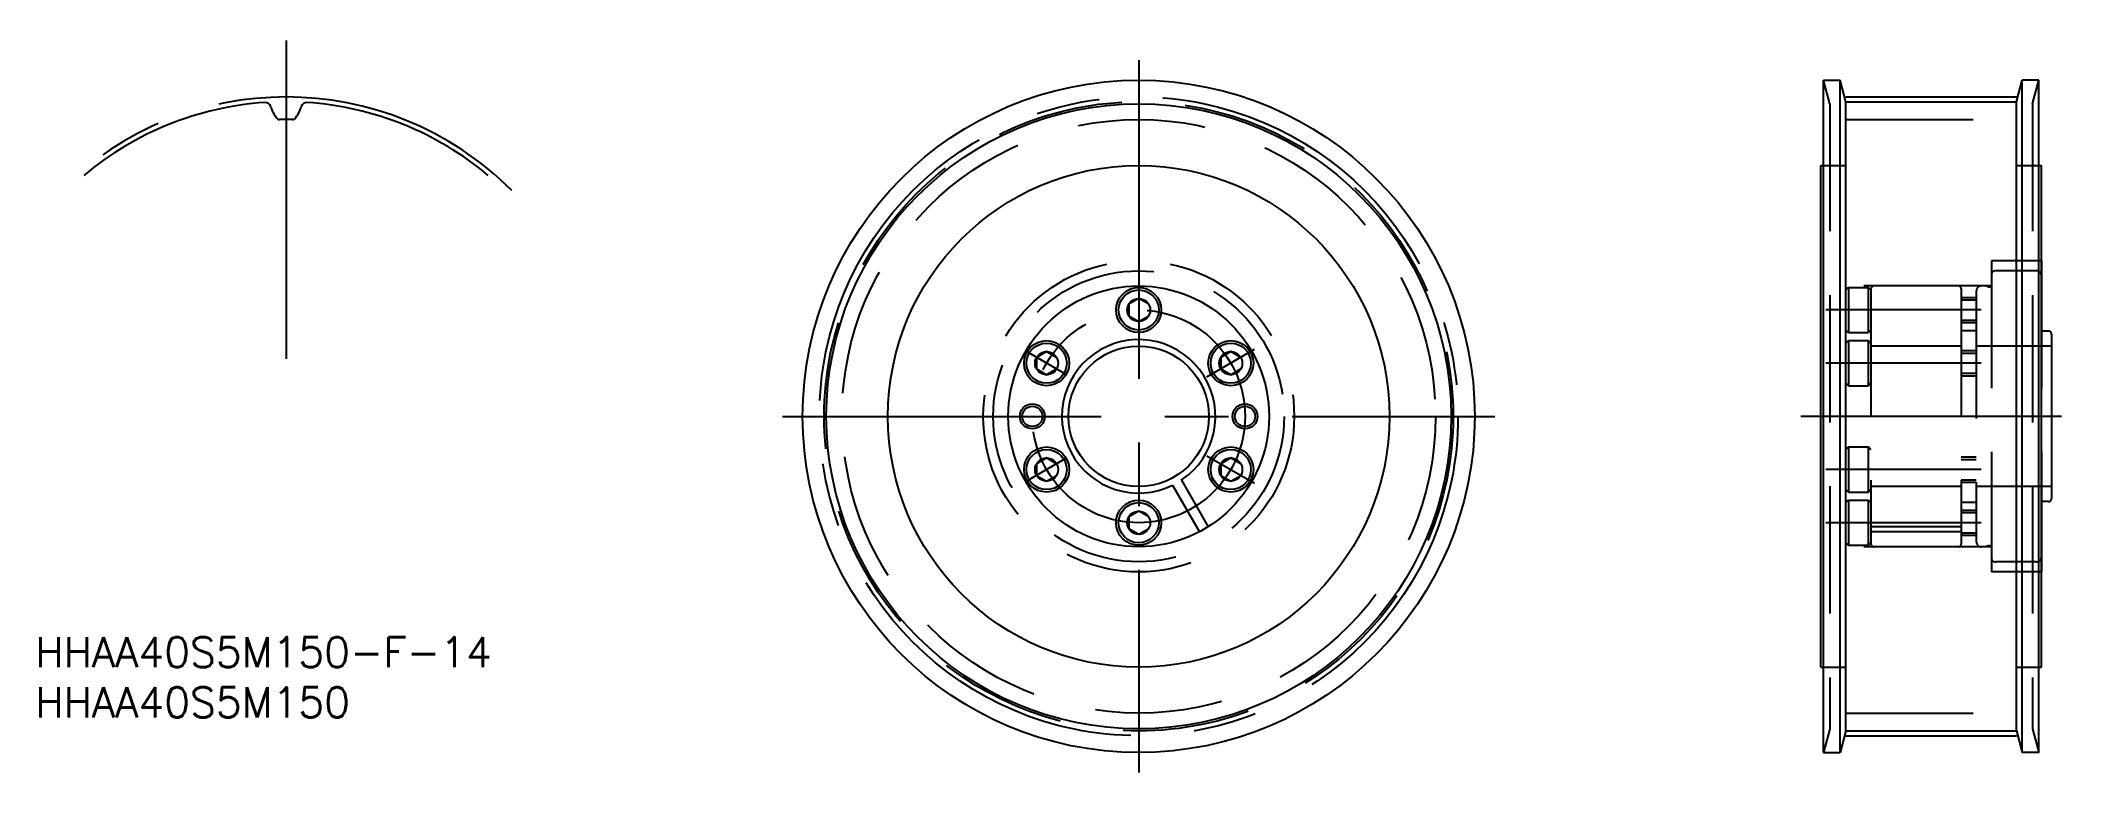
# Model space of a CAD drawing. Extents: x -109 to 92, y -36 to 37.
import ezdxf

# ---------------------------------------------------------------- set-up
doc = ezdxf.new("R2010")
doc.units = 0
doc.linetypes.add('CENTER', pattern=[50.8, 31.75, -6.35, 6.35, -6.35])
doc.linetypes.add('DASHED', pattern=[19.05, 12.7, -6.35])
doc.layers.get('0').update_dxf_attribs({"linetype": 'CONTINUOUS'})
doc.layers.add('CENTER', color=1, linetype='CENTER')
doc.styles.get("Standard").update_dxf_attribs({"font": 'txt.shx', "height": 3, "bigfont": 'bigfont.shx'})

# ---------------------------------------------------------------- blocks, each defined once
blk = doc.blocks.new('*U21')
at = {"color": 7, "linetype": 'CONTINUOUS'}
blk.add_text('HHAA40S5M150', height=3, dxfattribs=at).set_placement((-110, -30))
blk = doc.blocks.new('*U22')
at = {"color": 7, "linetype": 'CONTINUOUS'}
blk.add_text('HHAA40S5M150-F-14', height=3, dxfattribs=at).set_placement((-110, -25))

msp = doc.modelspace()

# ---------------------------------------------------------------- linework, layer by layer
at = {"color": 3, "linetype": 'DASHED'}
for p, q in [((68.9, 31.14), (68.27, 33.5)), ((89.1, 31.14), (89.73, 33.5)), ((68.9, 31.14), (68.9, -31.14)), ((89.1, 31.14), (89.1, -31.14)), ((70.5, 29.58), (87.5, 29.58)), ((68.27, 25), (70.5, 25)), ((87.5, 25), (89.73, 25)), ((85, 15.5), (85, -15.5)), ((90, 15.5), (85, 15.5)), ((89.5, 14.5), (85.4, 14.5)), ((90, 15.5), (90, -15.5)), ((85, 13), (68, 13)), ((70.5, 12.6), (70.75, 12.85)), ((70.5, 8.6), (70.5, 12.6)), ((70.75, 12.85), (72.75, 12.85)), ((70.75, 12.85), (70.75, 8.35)), ((72.75, 12.85), (73, 12.6)), ((72.75, 8.35), (72.75, 12.85)), ((73, 12.7), (73, -12.7)), ((82, 12.7), (82, -12.7)), ((83.5, 12.5), (83.5, -12.5)), ((84.39, 13), (84, 13)), ((84.69, 12.92), (84.39, 13)), ((82, 11.85), (83.5, 11.85)), ((82, 11.61), (83.5, 11.61)), ((70.75, 8.35), (70.5, 8.6)), ((70.75, 8.35), (72.75, 8.35)), ((73, 8.6), (72.75, 8.35)), ((82, 9.59), (83.5, 9.59)), ((82, 9.35), (83.5, 9.35)), ((82, 8.55), (83.5, 8.55)), ((70.5, 7.3), (70.75, 7.55)), ((70.5, 3.3), (70.5, 7.3)), ((70.75, 7.55), (72.75, 7.55)), ((70.75, 7.55), (70.75, 3.05)), ((72.75, 7.55), (73, 7.3)), ((72.75, 3.05), (72.75, 7.55)), ((82, 7), (73, 7)), ((82, 6.55), (83.5, 6.55)), ((82, 6.31), (83.5, 6.31)), ((91, 7), (83.5, 7)), ((82, 4.29), (83.5, 4.29)), ((82, 4.05), (83.5, 4.05)), ((70.75, 3.05), (70.5, 3.3)), ((70.75, 3.05), (72.75, 3.05)), ((73, 3.3), (72.75, 3.05)), ((70.5, -3.3), (70.75, -3.05)), ((70.5, -7.3), (70.5, -3.3)), ((70.75, -3.05), (72.75, -3.05)), ((70.75, -3.05), (70.75, -7.55)), ((72.75, -3.05), (73, -3.3)), ((72.75, -7.55), (72.75, -3.05)), ((82, -4.05), (83.5, -4.05)), ((82, -4.29), (83.5, -4.29)), ((70.75, -7.55), (70.5, -7.3)), ((70.75, -7.55), (72.75, -7.55)), ((73, -7.3), (72.75, -7.55)), ((82, -7), (73, -7)), ((82, -6.31), (83.5, -6.31)), ((82, -6.55), (83.5, -6.55)), ((91, -7), (83.5, -7)), ((70.5, -8.6), (70.75, -8.35)), ((70.5, -12.6), (70.5, -8.6)), ((70.75, -8.35), (72.75, -8.35)), ((70.75, -8.35), (70.75, -12.85)), ((72.75, -8.35), (73, -8.6)), ((72.75, -12.85), (72.75, -8.35)), ((82, -8.55), (83.5, -8.55)), ((82, -9.35), (83.5, -9.35)), ((82, -9.59), (83.5, -9.59)), ((82, -11), (73, -11)), ((82, -11.5), (73, -11.5)), ((82, -11.61), (83.5, -11.61)), ((82, -11.85), (83.5, -11.85)), ((85, -13), (68, -13)), ((70.75, -12.85), (70.5, -12.6)), ((70.75, -12.85), (72.75, -12.85)), ((73, -12.6), (72.75, -12.85)), ((84.39, -13), (84, -13)), ((84.69, -12.92), (84.39, -13)), ((90, -15.5), (85, -15.5)), ((89.5, -14.5), (85.4, -14.5)), ((68.27, -25), (70.5, -25)), ((87.5, -25), (89.73, -25)), ((70.5, -29.58), (87.5, -29.58)), ((68.9, -31.14), (68.27, -33.5)), ((89.1, -31.14), (89.73, -33.5))]:
    msp.add_line(p, q, dxfattribs=at)
at = {"color": 7, "linetype": 'CONTINUOUS'}
for p, q in [((68.27, 33.5), (69.92, 33.5)), ((68.27, -33.5), (68.27, 33.5)), ((70.5, 31.35), (69.92, 33.5)), ((69.92, -33.5), (69.92, 33.5)), ((87.5, 31.35), (88.08, 33.5)), ((89.73, 33.5), (88.08, 33.5)), ((88.08, -33.5), (88.08, 33.5)), ((89.73, -33.5), (89.73, 33.5)), ((70.5, -31.35), (70.5, 31.35)), ((70.5, 31.35), (87.5, 31.35)), ((87.5, -31.35), (87.5, 31.35)), ((68, 25), (68.27, 25)), ((68, -25), (68, 25)), ((89.73, 25), (90, 25)), ((90, -25), (90, 25)), ((0, 11.75), (-1, 11.18)), ((-1, 11.18), (-1, 10.02)), ((1, 11.18), (0, 11.75)), ((-1, 10.02), (0, 9.45)), ((0, 9.45), (1, 10.02)), ((90.7, 8.5), (90, 8.5)), ((91, 8.2), (91, -8.2)), ((-9.18, 6.45), (-10.18, 5.88)), ((-8.18, 5.88), (-9.18, 6.45)), ((9.18, 6.45), (8.18, 5.88)), ((10.18, 5.88), (9.18, 6.45)), ((-10.18, 5.88), (-10.18, 4.72)), ((-10.18, 4.72), (-9.18, 4.15)), ((-9.18, 4.15), (-8.18, 4.72)), ((8.18, 5.88), (8.18, 4.72)), ((8.18, 4.72), (9.18, 4.15)), ((9.18, 4.15), (10.18, 4.72)), ((-9.18, -4.15), (-10.18, -4.72)), ((-10.18, -4.72), (-10.18, -5.88)), ((-10.18, -5.88), (-9.18, -6.45)), ((-8.18, -4.72), (-9.18, -4.15)), ((-9.18, -6.45), (-8.18, -5.88)), ((9.18, -4.15), (8.18, -4.72)), ((8.18, -4.72), (8.18, -5.88)), ((8.18, -5.88), (9.18, -6.45)), ((10.18, -4.72), (9.18, -4.15)), ((9.18, -6.45), (10.18, -5.88)), ((3.38, -6.86), (6.06, -11.5)), ((4.25, -6.36), (6.93, -11)), ((0, -9.45), (-1, -10.02)), ((-1, -10.02), (-1, -11.18)), ((1, -10.02), (0, -9.45)), ((90.7, -8.5), (90, -8.5)), ((-1, -11.18), (0, -11.75)), ((0, -11.75), (1, -11.18)), ((68, -25), (68.27, -25)), ((89.73, -25), (90, -25)), ((70.5, -31.35), (69.92, -33.5)), ((70.5, -31.35), (87.5, -31.35)), ((87.5, -31.35), (88.08, -33.5)), ((68.27, -33.5), (69.92, -33.5)), ((89.73, -33.5), (88.08, -33.5))]:
    msp.add_line(p, q, dxfattribs=at)
for centre, radius in [((0, 0), 33.5), ((0, 0), 31.14), ((0, 0), 25), ((0, 0), 13), ((0, 10.6), 2.25), ((0, 10.6), 2), ((0, 10.6), 1.15), ((-9.18, 5.3), 2.25), ((-9.18, 5.3), 2), ((-9.18, 5.3), 1.15), ((0, 0), 7), ((9.18, 5.3), 2.25), ((9.18, 5.3), 2), ((9.18, 5.3), 1.15), ((-10.6, 0), 1.01), ((10.6, 0), 1.01), ((-9.18, -5.3), 2.25), ((-9.18, -5.3), 2), ((9.18, -5.3), 2.25), ((9.18, -5.3), 2), ((-9.18, -5.3), 1.15), ((9.18, -5.3), 1.15), ((0, -10.6), 2.25), ((0, -10.6), 2), ((0, -10.6), 1.15)]:
    msp.add_circle(centre, radius, dxfattribs=at)
at = {"color": 3, "linetype": 'DASHED'}
for radius in [31.35, 29.58, 15.5, 14.5]:
    msp.add_circle((0, 0), radius, dxfattribs=at)
at = {"color": 3, "linetype": 'CONTINUOUS'}
for centre in [(-10.6, 0), (10.6, 0)]:
    msp.add_circle(centre, 1.25, dxfattribs=at)
at = {"color": 7, "linetype": 'CONTINUOUS'}
for centre, radius, start, end in [((-85, 0), 31.35, 93.8184, 130), ((-87.05, 30.73), 0.55, 16.0398, 93.8184), ((-83.38, 31.79), 3.27, 196.0398, 220.538), ((-86.62, 31.79), 3.27, 319.462, 343.9602), ((-82.95, 30.73), 0.55, 86.1816, 163.9602), ((-85, 0), 31.35, 50, 86.1816), ((-85.67, 29.82), 0.25, 220.538, 271.2945), ((-85, 0), 29.58, 90, 91.2945), ((-85, 0), 29.58, 88.7055, 90), ((-84.33, 29.82), 0.25, 268.7055, 319.462), ((90.7, 8.2), 0.3, 0, 90), ((0, 0), 7.65, 303.7475, 296.2525), ((90.7, -8.2), 0.3, 270, 0)]:
    msp.add_arc(centre, radius, start, end, dxfattribs=at)
at = {"color": 3, "linetype": 'DASHED'}
for centre, radius, start, end in [((85.4, 14.1), 0.4, 90, 180), ((89.5, 14), 0.5, 0, 90), ((73.3, 12.7), 0.3, 90, 180), ((81.7, 12.7), 0.3, 0, 90), ((84, 12.5), 0.5, 90, 180), ((84.77, 13.23), 0.32, 255, 315.7191), ((73.3, -12.7), 0.3, 180, 270), ((81.7, -12.7), 0.3, 270, 0), ((84, -12.5), 0.5, 180, 270), ((84.77, -13.23), 0.32, 44.2809, 105), ((85.4, -14.1), 0.4, 180, 270), ((89.5, -14), 0.5, 270, 0)]:
    msp.add_arc(centre, radius, start, end, dxfattribs=at)
at = {"layer": 'CENTER', "color": 1, "linetype": 'CENTER'}
for p, q in [((-85, 37.47), (-85, 0)), ((0, 35.5), (0, -35.5)), ((70.5, 31.83), (87.5, 31.83)), ((84, 10.6), (68.5, 10.6)), ((-7.23, 4.18), (-11.13, 6.43)), ((6.8, 3.93), (11.56, 6.68)), ((84, 5.3), (68.5, 5.3)), ((-35.5, 0), (35.5, 0)), ((92, 0), (66, 0)), ((6.8, -3.92), (11.56, -6.67)), ((-7.23, -4.17), (-11.13, -6.42)), ((84, -5.3), (68.5, -5.3)), ((84, -10.6), (68.5, -10.6)), ((70.5, -31.83), (87.5, -31.83))]:
    msp.add_line(p, q, dxfattribs=at)
for radius in [31.83, 10.6]:
    msp.add_circle((0, 0), radius, dxfattribs=at)
msp.add_arc((-85, 0), 31.83, 45, 135, dxfattribs=at)

# ---------------------------------------------------------------- block references
at = {"color": 7, "linetype": 'CONTINUOUS'}
for name in ['*U22', '*U21']:
    msp.add_blockref(name, (0, 0), dxfattribs=at)

doc.saveas('drawing.dxf')
